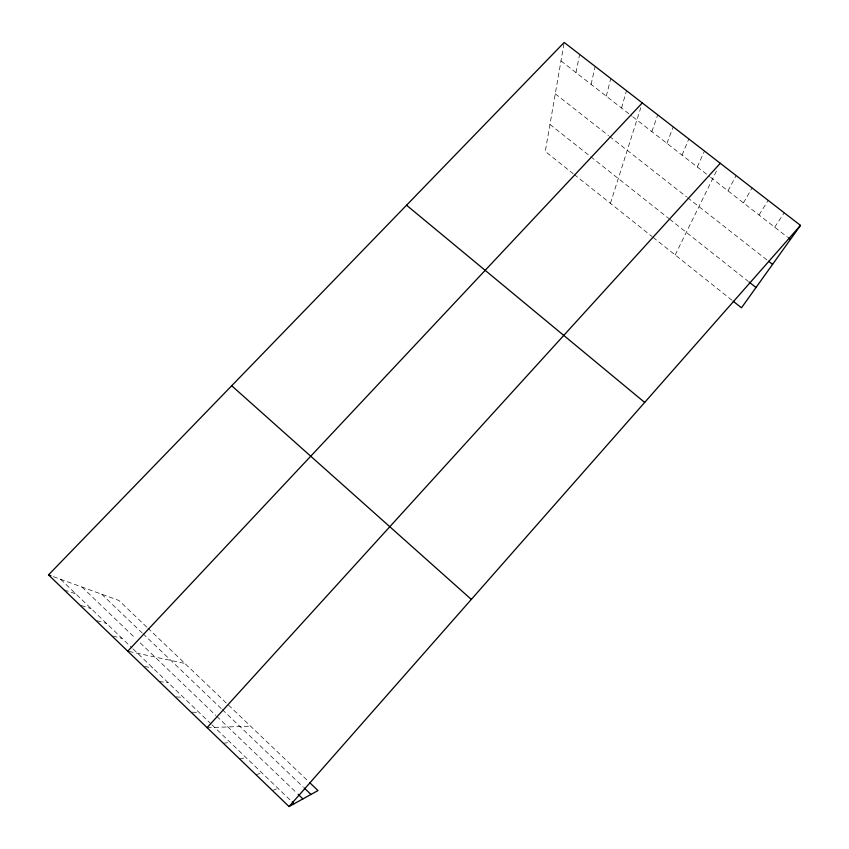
<?xml version="1.0" encoding="UTF-8"?>
<svg xmlns="http://www.w3.org/2000/svg" width="849" height="849" viewBox="0 0 849 849"><rect width="100%" height="100%" fill="white"/><g stroke="black" fill="none" stroke-linecap="round" stroke-linejoin="round"><path stroke-width="0.64" stroke-dasharray="4.25 3.18" d="M563.98 43.681L545.27 151.43L573.149 173.652M575.993 72.6L579.634 54.41M591.095 84.348L595.16 66.434M606.271 96.149L610.781 78.522M621.532 108.035L626.488 90.684M610.42 203.357L640.751 107.791M651.862 131.627L657.71 114.859M666.921 143.343L673.225 126.862M682.065 155.123L688.815 138.939M697.284 166.977L704.5 151.08M675.178 254.965L716.981 169.98M727.996 190.866L736.125 175.573M743.469 202.911L752.076 187.916M759.038 215.02L768.122 200.343M774.681 227.192L784.253 212.834M272.444 790.568L277.973 788.307M255.952 774.681L261.991 772.94M239.577 758.9L246.104 757.658M223.298 743.225L230.323 742.482M207.114 727.646L250.551 726.171M192.182 712.194L199.037 712.396M176.274 696.88L183.533 697.485M159.198 681.492L168.134 682.67M144.595 666.497L152.82 667.94M128.974 651.459L184.838 663.43M112.843 636.028L122.012 638.321M96.945 620.715L106.528 623.421M81.154 605.507L91.13 608.616M64.163 589.959L75.837 593.907M53.36 576.651L118.86 600.445L146.93 627.241M560.987 60.916L631.762 115.995M632.792 116.791L709.541 176.507M710.56 177.303L787.469 237.147M555.278 93.815L608.574 135.649M609.603 136.466L686.544 196.851M687.573 197.668L767.602 260.484M549.961 124.442L589.779 155.961M590.755 156.736L668.662 218.384M669.638 219.159L747.958 281.136M574.157 174.448L652.096 236.574M653.093 237.37L732.199 300.419M147.875 628.133L308.909 781.887M101.689 594.204L142.08 632.845M143.003 633.725L221.398 708.735M222.321 709.626L303.316 787.119M82.003 587.052L135.617 638.469M140.202 642.873L215.869 715.452M216.792 716.333L297.192 793.444M60.629 579.283L132.094 648.02M133.017 648.901L210.955 723.857M211.879 724.738L291.218 801.053"/><path stroke-width="1.27" d="M309.821 782.757L317.993 790.568L289.042 806.55L48.52 574.89L564.192 42.45L800.48 225.388L741.474 307.805L733.228 301.236M289.042 806.55L800.48 225.388M207.114 727.646L720.27 163.295M127.743 651.194L642.29 102.92M48.52 574.89L50.94 575.771M788.456 237.911L790.419 239.439M768.6 261.269L772.569 264.379M748.967 281.932L756.003 287.503M406.544 205.225L644.688 402.426M231.703 385.754L471.322 599.415M304.271 788.031L310.978 794.441M298.148 794.356L302.891 798.909M292.173 801.955L294.062 803.78"/></g></svg>
